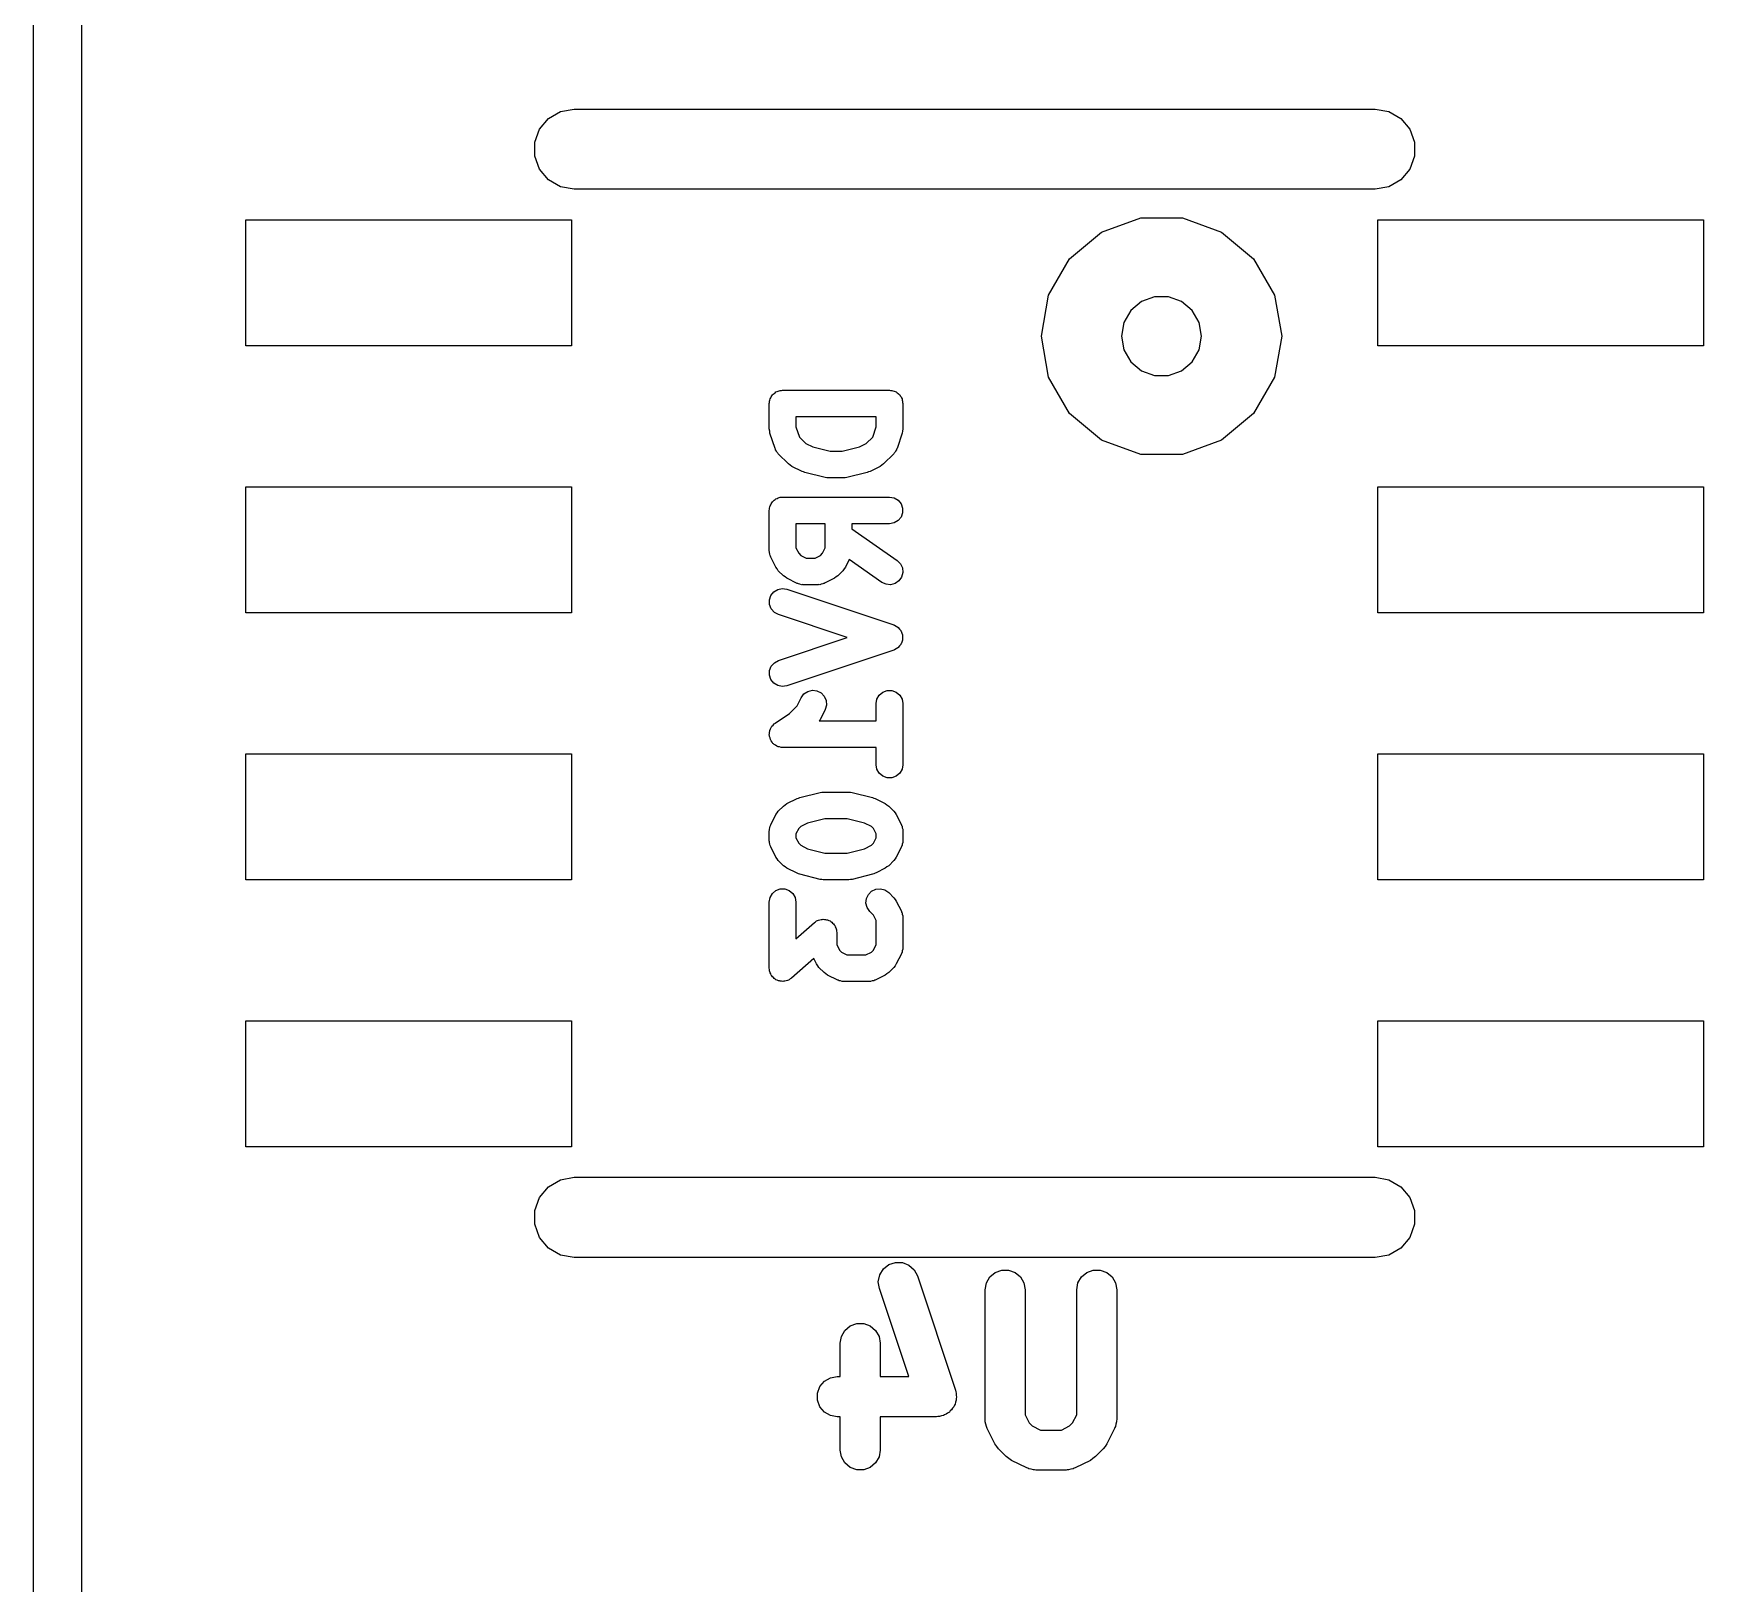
# Model space of a CAD drawing. Extents: x 25.3 to 49.5, y -85 to -25.3.
# Drawn here: x 25.29 to 33.23, y -55.59 to -48.22 of the extents above; entities that cross this region are included whole.
import ezdxf

# ---------------------------------------------------------------- set-up
doc = ezdxf.new("R2010")
doc.units = 0
doc.header["$MEASUREMENT"] = 0
doc.layers.add('BLACK', color=7, linetype='CONTINUOUS')

msp = doc.modelspace()

# ---------------------------------------------------------------- linework, layer by layer
at = {"layer": 'Black'}
for p, q in [((25.2857, -84.836), (25.2857, -25.4)), ((25.5143, -25.5143), (25.5143, -84.7217)), ((27.735, -48.6221), (27.7923, -48.589)), ((27.7923, -48.589), (27.8575, -48.5775)), ((27.8575, -48.5775), (31.6675, -48.5775)), ((31.6675, -48.5775), (31.7327, -48.589)), ((31.7327, -48.589), (31.79, -48.6221)), ((27.6699, -48.7349), (27.6925, -48.6728)), ((27.6925, -48.6728), (27.735, -48.6221)), ((31.79, -48.6221), (31.8325, -48.6728)), ((31.8325, -48.6728), (31.8551, -48.7349)), ((27.6699, -48.8011), (27.6699, -48.7349)), ((31.8551, -48.7349), (31.8551, -48.8011)), ((27.6925, -48.8633), (27.6699, -48.8011)), ((31.8551, -48.8011), (31.8325, -48.8633)), ((27.735, -48.9139), (27.6925, -48.8633)), ((27.7923, -48.947), (27.735, -48.9139)), ((31.79, -48.9139), (31.7327, -48.947)), ((31.8325, -48.8633), (31.79, -48.9139)), ((27.8575, -48.9585), (27.7923, -48.947)), ((31.6675, -48.9585), (27.8575, -48.9585)), ((31.7327, -48.947), (31.6675, -48.9585)), ((26.2954, -49.7027), (26.2954, -49.1033)), ((26.2954, -49.1033), (27.8448, -49.1033)), ((27.8448, -49.1033), (27.8448, -49.7027)), ((30.2137, -49.2896), (30.3657, -49.1621)), ((30.3657, -49.1621), (30.5523, -49.0942)), ((30.5523, -49.0942), (30.7507, -49.0942)), ((30.7507, -49.0942), (30.9372, -49.1621)), ((30.9372, -49.1621), (31.0893, -49.2896)), ((31.6802, -49.7027), (31.6802, -49.1033)), ((31.6802, -49.1033), (33.2296, -49.1033)), ((33.2296, -49.1033), (33.2296, -49.7027)), ((30.1145, -49.4615), (30.2137, -49.2896)), ((31.0893, -49.2896), (31.1885, -49.4615)), ((30.08, -49.657), (30.1145, -49.4615)), ((30.6184, -49.4694), (30.5562, -49.492)), ((30.6846, -49.4694), (30.6184, -49.4694)), ((30.7467, -49.492), (30.6846, -49.4694)), ((31.1885, -49.4615), (31.223, -49.657)), ((30.5056, -49.5345), (30.4725, -49.5918)), ((30.5562, -49.492), (30.5056, -49.5345)), ((30.7974, -49.5345), (30.7467, -49.492)), ((30.8305, -49.5918), (30.7974, -49.5345)), ((30.4725, -49.5918), (30.461, -49.657)), ((30.842, -49.657), (30.8305, -49.5918)), ((27.8448, -49.7027), (26.2954, -49.7027)), ((30.1145, -49.8525), (30.08, -49.657)), ((30.461, -49.657), (30.4725, -49.7222)), ((30.4725, -49.7222), (30.5056, -49.7795)), ((30.7974, -49.7795), (30.8305, -49.7222)), ((30.8305, -49.7222), (30.842, -49.657)), ((31.223, -49.657), (31.1885, -49.8525)), ((33.2296, -49.7027), (31.6802, -49.7027)), ((30.5056, -49.7795), (30.5562, -49.822)), ((30.7467, -49.822), (30.7974, -49.7795)), ((30.2137, -50.0244), (30.1145, -49.8525)), ((30.5562, -49.822), (30.6184, -49.8446)), ((30.6184, -49.8446), (30.6846, -49.8446)), ((30.6846, -49.8446), (30.7467, -49.822)), ((31.1885, -49.8525), (31.0893, -50.0244)), ((28.7868, -49.9665), (28.7887, -49.9613)), ((28.7868, -49.972), (28.7868, -49.9665)), ((28.7887, -49.9613), (28.7896, -49.9558)), ((28.7896, -49.9558), (28.7924, -49.951)), ((28.7924, -49.951), (28.7943, -49.9458)), ((28.7943, -49.9458), (28.7979, -49.9415)), ((28.7979, -49.9415), (28.8007, -49.9367)), ((28.8007, -49.9367), (28.8049, -49.9331)), ((28.8049, -49.9331), (28.8085, -49.9289)), ((28.8085, -49.9289), (28.8133, -49.9261)), ((28.8133, -49.9261), (28.8176, -49.9225)), ((28.8176, -49.9225), (28.8228, -49.9206)), ((28.8228, -49.9206), (28.8276, -49.9179)), ((28.8276, -49.9179), (28.8331, -49.9169)), ((28.8331, -49.9169), (28.8383, -49.915)), ((28.8383, -49.915), (28.8438, -49.915)), ((28.8438, -49.915), (28.8493, -49.914)), ((28.8493, -49.914), (29.3573, -49.914)), ((29.3573, -49.914), (29.3628, -49.915)), ((29.3628, -49.915), (29.3683, -49.915)), ((29.3683, -49.915), (29.3736, -49.9169)), ((29.3736, -49.9169), (29.379, -49.9179)), ((29.379, -49.9179), (29.3838, -49.9206)), ((29.3838, -49.9206), (29.3891, -49.9225)), ((29.3891, -49.9225), (29.3933, -49.9261)), ((29.3933, -49.9261), (29.3981, -49.9289)), ((29.3981, -49.9289), (29.4017, -49.9331)), ((29.4017, -49.9331), (29.406, -49.9367)), ((29.406, -49.9367), (29.4087, -49.9415)), ((29.4087, -49.9415), (29.4123, -49.9458)), ((29.4123, -49.9458), (29.4142, -49.951)), ((29.4142, -49.951), (29.417, -49.9558)), ((29.417, -49.9558), (29.4179, -49.9613)), ((29.4179, -49.9613), (29.4198, -49.9665)), ((29.4198, -49.9665), (29.4198, -49.972)), ((28.7858, -49.9775), (28.7868, -49.972)), ((28.7858, -50.0985), (28.7858, -49.9775)), ((28.9128, -50.041), (28.9128, -50.0882)), ((29.2938, -50.041), (28.9128, -50.041)), ((29.2938, -50.0882), (29.2938, -50.041)), ((29.4198, -49.972), (29.4208, -49.9775)), ((29.4208, -49.9775), (29.4208, -50.0985)), ((30.3657, -50.1519), (30.2137, -50.0244)), ((31.0893, -50.0244), (30.9372, -50.1519)), ((28.7876, -50.1085), (28.7858, -50.0985)), ((28.7891, -50.1186), (28.7876, -50.1085)), ((28.8133, -50.1911), (28.7891, -50.1186)), ((28.9128, -50.0882), (28.929, -50.1367)), ((29.2776, -50.1367), (29.2938, -50.0882)), ((29.4176, -50.1186), (29.3934, -50.1911)), ((29.419, -50.1085), (29.4176, -50.1186)), ((29.4208, -50.0985), (29.419, -50.1085)), ((28.815, -50.1943), (28.8133, -50.1911)), ((28.8159, -50.1979), (28.815, -50.1943)), ((28.8202, -50.204), (28.8159, -50.1979)), ((28.8238, -50.2105), (28.8202, -50.204)), ((28.929, -50.1367), (28.9595, -50.1672)), ((28.9595, -50.1672), (28.9924, -50.1837)), ((28.9924, -50.1837), (29.0748, -50.2043)), ((29.0748, -50.2043), (29.1318, -50.2043)), ((29.1318, -50.2043), (29.2142, -50.1837)), ((29.2142, -50.1837), (29.2471, -50.1672)), ((29.2471, -50.1672), (29.2776, -50.1367)), ((29.3864, -50.204), (29.3829, -50.2105)), ((29.3907, -50.1979), (29.3864, -50.204)), ((29.3916, -50.1943), (29.3907, -50.1979)), ((29.3934, -50.1911), (29.3916, -50.1943)), ((30.5523, -50.2198), (30.3657, -50.1519)), ((30.842, -50.1866), (30.7507, -50.2198)), ((30.9372, -50.1519), (30.842, -50.1866)), ((28.8265, -50.2129), (28.8238, -50.2105)), ((28.8286, -50.2159), (28.8265, -50.2129)), ((28.877, -50.2643), (28.8286, -50.2159)), ((28.8853, -50.2701), (28.877, -50.2643)), ((28.8935, -50.2762), (28.8853, -50.2701)), ((28.9419, -50.3004), (28.8935, -50.2762)), ((29.3131, -50.2762), (29.2938, -50.2859)), ((29.3213, -50.2702), (29.3131, -50.2762)), ((29.3296, -50.2643), (29.3213, -50.2702)), ((29.378, -50.2159), (29.3296, -50.2643)), ((29.3801, -50.2129), (29.378, -50.2159)), ((29.3829, -50.2105), (29.3801, -50.2129)), ((30.7507, -50.2198), (30.5523, -50.2198)), ((28.9485, -50.3024), (28.9419, -50.3004)), ((28.9549, -50.3052), (28.9485, -50.3024)), ((29.0516, -50.3294), (28.9549, -50.3052)), ((29.0594, -50.33), (29.0516, -50.3294)), ((29.067, -50.3313), (29.0594, -50.33)), ((29.1396, -50.3313), (29.067, -50.3313)), ((29.1472, -50.33), (29.1396, -50.3313)), ((29.155, -50.3294), (29.1472, -50.33)), ((29.2518, -50.3052), (29.155, -50.3294)), ((29.2581, -50.3024), (29.2518, -50.3052)), ((29.2648, -50.3004), (29.2581, -50.3024)), ((29.2938, -50.2859), (29.2648, -50.3004)), ((26.2954, -50.9727), (26.2954, -50.3733)), ((26.2954, -50.3733), (27.8448, -50.3733)), ((27.8448, -50.3733), (27.8448, -50.9727)), ((28.8007, -50.4447), (28.8049, -50.4411)), ((28.8049, -50.4411), (28.8085, -50.4369)), ((28.8085, -50.4369), (28.8133, -50.4341)), ((28.8133, -50.4341), (28.8176, -50.4305)), ((28.8176, -50.4305), (28.8228, -50.4286)), ((28.8228, -50.4286), (28.8276, -50.4259)), ((28.8276, -50.4259), (28.8331, -50.4249)), ((28.8331, -50.4249), (28.8383, -50.423)), ((28.8383, -50.423), (28.8438, -50.423)), ((28.8438, -50.423), (28.8493, -50.422)), ((28.8493, -50.422), (29.3573, -50.422)), ((29.3573, -50.422), (29.379, -50.4259)), ((29.379, -50.4259), (29.3981, -50.4369)), ((29.3981, -50.4369), (29.4123, -50.4538)), ((31.6802, -50.9727), (31.6802, -50.3733)), ((31.6802, -50.3733), (33.2296, -50.3733)), ((33.2296, -50.3733), (33.2296, -50.9727)), ((28.7858, -50.4855), (28.7868, -50.48)), ((28.7858, -50.679), (28.7858, -50.4855)), ((28.7868, -50.4745), (28.7887, -50.4693)), ((28.7868, -50.48), (28.7868, -50.4745)), ((28.7887, -50.4693), (28.7896, -50.4638)), ((28.7896, -50.4638), (28.7924, -50.459)), ((28.7924, -50.459), (28.7943, -50.4538)), ((28.7943, -50.4538), (28.7979, -50.4495)), ((28.7979, -50.4495), (28.8007, -50.4447)), ((29.4123, -50.5173), (29.3981, -50.5342)), ((29.4123, -50.4538), (29.4198, -50.4745)), ((29.4198, -50.4965), (29.4123, -50.5173)), ((29.4198, -50.4745), (29.4198, -50.4965)), ((28.9128, -50.549), (28.9128, -50.6641)), ((29.0519, -50.549), (28.9128, -50.549)), ((29.0519, -50.6641), (29.0519, -50.549)), ((29.3573, -50.549), (29.1789, -50.549)), ((29.1789, -50.549), (29.1789, -50.5734)), ((29.1789, -50.5734), (29.3937, -50.7238)), ((29.379, -50.5452), (29.3573, -50.549)), ((29.3981, -50.5342), (29.379, -50.5452)), ((28.7864, -50.6827), (28.7858, -50.679)), ((28.9128, -50.6641), (28.9257, -50.6898)), ((29.039, -50.6898), (29.0519, -50.6641)), ((28.7862, -50.6863), (28.7864, -50.6827)), ((28.7883, -50.6934), (28.7862, -50.6863)), ((28.7896, -50.7008), (28.7883, -50.6934)), ((28.7915, -50.7039), (28.7896, -50.7008)), ((28.7925, -50.7074), (28.7915, -50.7039)), ((28.8167, -50.7558), (28.7925, -50.7074)), ((28.8228, -50.764), (28.8167, -50.7558)), ((28.9257, -50.6898), (28.9353, -50.6994)), ((28.9353, -50.6994), (28.9611, -50.7123)), ((28.9611, -50.7123), (29.0037, -50.7123)), ((29.0037, -50.7123), (29.0294, -50.6994)), ((29.0294, -50.6994), (29.039, -50.6898)), ((29.148, -50.7558), (29.1419, -50.764)), ((29.1662, -50.7195), (29.148, -50.7558)), ((29.3209, -50.8278), (29.1662, -50.7195)), ((29.3937, -50.7238), (29.4093, -50.7394)), ((29.4093, -50.7394), (29.4186, -50.7594)), ((29.4186, -50.7594), (29.4206, -50.7813)), ((28.8286, -50.7723), (28.8228, -50.764)), ((28.8528, -50.7965), (28.8286, -50.7723)), ((28.8611, -50.8024), (28.8528, -50.7965)), ((28.8693, -50.8084), (28.8611, -50.8024)), ((28.9177, -50.8326), (28.8693, -50.8084)), ((28.9212, -50.8336), (28.9177, -50.8326)), ((28.9244, -50.8355), (28.9212, -50.8336)), ((28.9317, -50.8368), (28.9244, -50.8355)), ((28.9388, -50.8389), (28.9317, -50.8368)), ((28.9425, -50.8387), (28.9388, -50.8389)), ((28.9461, -50.8393), (28.9425, -50.8387)), ((29.0186, -50.8393), (28.9461, -50.8393)), ((29.0222, -50.8387), (29.0186, -50.8393)), ((29.0259, -50.8389), (29.0222, -50.8387)), ((29.033, -50.8368), (29.0259, -50.8389)), ((29.0404, -50.8355), (29.033, -50.8368)), ((29.0435, -50.8336), (29.0404, -50.8355)), ((29.047, -50.8326), (29.0435, -50.8336)), ((29.0519, -50.8302), (29.047, -50.8326)), ((29.0954, -50.8084), (29.0519, -50.8302)), ((29.1036, -50.8023), (29.0954, -50.8084)), ((29.1119, -50.7965), (29.1036, -50.8023)), ((29.1361, -50.7723), (29.1119, -50.7965)), ((29.1419, -50.764), (29.1361, -50.7723)), ((29.3409, -50.8371), (29.3209, -50.8278)), ((29.3629, -50.8391), (29.3409, -50.8371)), ((29.3842, -50.8334), (29.3629, -50.8391)), ((29.4022, -50.8207), (29.3842, -50.8334)), ((29.4149, -50.8026), (29.4022, -50.8207)), ((29.4206, -50.7813), (29.4149, -50.8026)), ((28.7865, -50.9116), (28.7935, -50.8907)), ((28.7871, -50.9337), (28.7865, -50.9116)), ((28.7935, -50.8907), (28.8072, -50.8734)), ((28.8072, -50.8734), (28.826, -50.8619)), ((28.826, -50.8619), (28.8476, -50.8575)), ((28.8476, -50.8575), (28.8694, -50.8607)), ((28.8694, -50.8607), (29.3774, -51.03)), ((27.8448, -50.9727), (26.2954, -50.9727)), ((28.7952, -50.9542), (28.7871, -50.9337)), ((28.8098, -50.9707), (28.7952, -50.9542)), ((28.8292, -50.9812), (28.8098, -50.9707)), ((29.1565, -51.0903), (28.8292, -50.9812)), ((33.2296, -50.9727), (31.6802, -50.9727)), ((29.3774, -51.03), (29.3789, -51.0309)), ((29.3789, -51.0309), (29.3806, -51.0312)), ((29.3806, -51.0312), (29.3886, -51.0361)), ((29.3886, -51.0361), (29.3968, -51.0405)), ((29.3968, -51.0405), (29.3979, -51.0419)), ((29.3979, -51.0419), (29.3994, -51.0428)), ((29.3994, -51.0428), (29.4052, -51.0501)), ((29.4052, -51.0501), (29.4114, -51.057)), ((29.4114, -51.057), (29.4121, -51.0587)), ((29.4121, -51.0587), (29.4131, -51.06)), ((29.4131, -51.06), (29.4161, -51.0689)), ((29.4161, -51.0689), (29.4195, -51.0776)), ((29.4195, -51.0776), (29.4196, -51.0793)), ((28.8292, -51.1994), (29.1565, -51.0903)), ((29.3774, -51.1505), (28.8694, -51.3199)), ((29.3789, -51.1497), (29.3774, -51.1505)), ((29.3806, -51.1493), (29.3789, -51.1497)), ((29.3886, -51.1445), (29.3806, -51.1493)), ((29.3968, -51.14), (29.3886, -51.1445)), ((29.3979, -51.1387), (29.3968, -51.14)), ((29.3994, -51.1378), (29.3979, -51.1387)), ((29.4052, -51.1305), (29.3994, -51.1378)), ((29.4114, -51.1235), (29.4052, -51.1305)), ((29.4121, -51.1219), (29.4114, -51.1235)), ((29.4131, -51.1205), (29.4121, -51.1219)), ((29.4161, -51.1117), (29.4131, -51.1205)), ((29.4195, -51.103), (29.4161, -51.1117)), ((29.4196, -51.1013), (29.4195, -51.103)), ((29.4196, -51.0793), (29.4201, -51.081)), ((29.4201, -51.0996), (29.4196, -51.1013)), ((29.4201, -51.081), (29.4199, -51.0903)), ((29.4199, -51.0903), (29.4201, -51.0996)), ((28.7871, -51.2469), (28.7952, -51.2264)), ((28.7952, -51.2264), (28.8098, -51.2099)), ((28.8098, -51.2099), (28.8292, -51.1994)), ((28.7865, -51.2689), (28.7871, -51.2469)), ((28.7935, -51.2899), (28.7865, -51.2689)), ((28.8072, -51.3071), (28.7935, -51.2899)), ((28.826, -51.3187), (28.8072, -51.3071)), ((28.8476, -51.3231), (28.826, -51.3187)), ((28.8694, -51.3199), (28.8476, -51.3231)), ((28.9181, -51.4155), (28.9377, -51.3764)), ((28.9377, -51.3764), (28.9508, -51.3587)), ((28.9508, -51.3587), (28.9692, -51.3465)), ((28.9692, -51.3465), (28.9906, -51.3414)), ((28.9906, -51.3414), (29.0126, -51.3439)), ((29.0126, -51.3439), (29.0323, -51.3538)), ((29.0323, -51.3538), (29.0474, -51.3698)), ((29.0474, -51.3698), (29.0562, -51.39)), ((29.0562, -51.39), (29.0575, -51.412)), ((29.2938, -51.4048), (29.2976, -51.383)), ((29.2976, -51.383), (29.3087, -51.3639)), ((29.3087, -51.3639), (29.3256, -51.3498)), ((29.3256, -51.3498), (29.3463, -51.3422)), ((29.3463, -51.3422), (29.3683, -51.3422)), ((29.3683, -51.3422), (29.3891, -51.3498)), ((29.3891, -51.3498), (29.406, -51.3639)), ((29.406, -51.3639), (29.417, -51.383)), ((29.417, -51.383), (29.4208, -51.4048)), ((28.8141, -51.4971), (28.8814, -51.4522)), ((28.8814, -51.4522), (28.9181, -51.4155)), ((29.0512, -51.4332), (29.0271, -51.4815)), ((29.0575, -51.412), (29.0512, -51.4332)), ((29.2938, -51.4864), (29.2938, -51.4048)), ((29.4208, -51.4048), (29.4208, -51.695)), ((28.7859, -51.554), (28.7868, -51.5465)), ((28.7868, -51.5574), (28.7859, -51.554)), ((28.7868, -51.5389), (28.788, -51.5356)), ((28.7868, -51.5465), (28.7868, -51.5389)), ((28.788, -51.5356), (28.7884, -51.5321)), ((28.7884, -51.5321), (28.7917, -51.5253)), ((28.7917, -51.5253), (28.7943, -51.5182)), ((28.7943, -51.5182), (28.7966, -51.5155)), ((28.7966, -51.5155), (28.7981, -51.5123)), ((28.7981, -51.5123), (28.8036, -51.5071)), ((28.8036, -51.5071), (28.8085, -51.5013)), ((28.8085, -51.5013), (28.8115, -51.4995)), ((28.8115, -51.4995), (28.8141, -51.4971)), ((29.0271, -51.4815), (29.0235, -51.4864)), ((29.0235, -51.4864), (29.2938, -51.4864)), ((28.7868, -51.5609), (28.7868, -51.5574)), ((28.7894, -51.5681), (28.7868, -51.5609)), ((28.7912, -51.5754), (28.7894, -51.5681)), ((28.7931, -51.5783), (28.7912, -51.5754)), ((28.7943, -51.5817), (28.7931, -51.5783)), ((28.7992, -51.5875), (28.7943, -51.5817)), ((28.8034, -51.5938), (28.7992, -51.5875)), ((28.8062, -51.5958), (28.8034, -51.5938)), ((28.8085, -51.5985), (28.8062, -51.5958)), ((28.8151, -51.6023), (28.8085, -51.5985)), ((28.8212, -51.6068), (28.8151, -51.6023)), ((28.8245, -51.6078), (28.8212, -51.6068)), ((28.8276, -51.6096), (28.8245, -51.6078)), ((28.8351, -51.6109), (28.8276, -51.6096)), ((28.8423, -51.613), (28.8351, -51.6109)), ((28.8458, -51.6128), (28.8423, -51.613)), ((28.8493, -51.6134), (28.8458, -51.6128)), ((29.2938, -51.6134), (28.8493, -51.6134)), ((29.2938, -51.695), (29.2938, -51.6134)), ((26.2954, -52.2427), (26.2954, -51.6433)), ((26.2954, -51.6433), (27.8448, -51.6433)), ((27.8448, -51.6433), (27.8448, -52.2427)), ((29.2976, -51.7168), (29.2938, -51.695)), ((29.4208, -51.695), (29.417, -51.7168)), ((31.6802, -52.2427), (31.6802, -51.6433)), ((31.6802, -51.6433), (33.2296, -51.6433)), ((33.2296, -51.6433), (33.2296, -52.2427)), ((29.3087, -51.7359), (29.2976, -51.7168)), ((29.3256, -51.75), (29.3087, -51.7359)), ((29.3463, -51.7576), (29.3256, -51.75)), ((29.3683, -51.7576), (29.3463, -51.7576)), ((29.3891, -51.75), (29.3683, -51.7576)), ((29.406, -51.7359), (29.3891, -51.75)), ((29.417, -51.7168), (29.406, -51.7359)), ((28.8693, -51.8802), (28.9177, -51.856)), ((28.9177, -51.856), (28.9243, -51.854)), ((28.9243, -51.854), (28.9307, -51.8512)), ((28.9307, -51.8512), (29.0274, -51.827)), ((29.0274, -51.827), (29.0352, -51.8264)), ((29.0352, -51.8264), (29.0428, -51.8251)), ((29.0428, -51.8251), (29.1638, -51.8251)), ((29.1638, -51.8251), (29.1714, -51.8264)), ((29.1714, -51.8264), (29.1792, -51.827)), ((29.1792, -51.827), (29.2759, -51.8512)), ((29.2759, -51.8512), (29.2823, -51.854)), ((29.2823, -51.854), (29.2889, -51.856)), ((29.2889, -51.856), (29.3373, -51.8802)), ((28.7925, -51.9811), (28.8167, -51.9327)), ((28.8167, -51.9327), (28.8228, -51.9246)), ((28.8228, -51.9246), (28.8286, -51.9162)), ((28.8286, -51.9162), (28.8528, -51.8921)), ((28.8528, -51.8921), (28.8611, -51.8862)), ((28.8611, -51.8862), (28.8693, -51.8802)), ((29.0506, -51.9521), (28.9682, -51.9727)), ((29.156, -51.9521), (29.0506, -51.9521)), ((29.2384, -51.9727), (29.156, -51.9521)), ((29.3373, -51.8802), (29.3455, -51.8862)), ((29.3455, -51.8862), (29.3538, -51.8921)), ((29.3538, -51.8921), (29.378, -51.9162)), ((29.378, -51.9162), (29.3838, -51.9246)), ((29.3838, -51.9246), (29.3899, -51.9327)), ((29.3899, -51.9327), (29.4141, -51.9811)), ((28.7858, -52.0095), (28.7864, -52.0059)), ((28.7858, -52.0579), (28.7858, -52.0095)), ((28.7862, -52.0023), (28.7883, -51.9951)), ((28.7864, -52.0059), (28.7862, -52.0023)), ((28.7883, -51.9951), (28.7896, -51.9878)), ((28.7896, -51.9878), (28.7915, -51.9846)), ((28.7915, -51.9846), (28.7925, -51.9811)), ((28.9257, -51.9988), (28.9128, -52.0245)), ((28.9128, -52.0245), (28.9128, -52.0429)), ((28.9353, -51.9891), (28.9257, -51.9988)), ((28.9682, -51.9727), (28.9353, -51.9891)), ((29.2713, -51.9891), (29.2384, -51.9727)), ((29.2809, -51.9988), (29.2713, -51.9891)), ((29.2938, -52.0245), (29.2809, -51.9988)), ((29.2938, -52.0429), (29.2938, -52.0245)), ((29.4141, -51.9811), (29.4151, -51.9846)), ((29.4151, -51.9846), (29.417, -51.9878)), ((29.417, -51.9878), (29.4183, -51.9951)), ((29.4183, -51.9951), (29.4204, -52.0023)), ((29.4204, -52.0023), (29.4202, -52.0059)), ((29.4202, -52.0059), (29.4208, -52.0095)), ((29.4208, -52.0095), (29.4208, -52.0579)), ((28.7864, -52.0615), (28.7858, -52.0579)), ((28.7862, -52.0652), (28.7864, -52.0615)), ((28.7883, -52.0723), (28.7862, -52.0652)), ((28.7896, -52.0796), (28.7883, -52.0723)), ((28.7915, -52.0828), (28.7896, -52.0796)), ((28.7925, -52.0863), (28.7915, -52.0828)), ((28.8167, -52.1347), (28.7925, -52.0863)), ((28.9128, -52.0429), (28.9257, -52.0687)), ((28.9257, -52.0687), (28.9353, -52.0783)), ((28.9353, -52.0783), (28.9682, -52.0948)), ((28.9682, -52.0948), (29.0506, -52.1154)), ((29.156, -52.1154), (29.2384, -52.0948)), ((29.2384, -52.0948), (29.2713, -52.0783)), ((29.2713, -52.0783), (29.2809, -52.0687)), ((29.2809, -52.0687), (29.2938, -52.0429)), ((29.4141, -52.0863), (29.3899, -52.1347)), ((29.4151, -52.0828), (29.4141, -52.0863)), ((29.417, -52.0796), (29.4151, -52.0828)), ((29.4183, -52.0723), (29.417, -52.0796)), ((29.4204, -52.0652), (29.4183, -52.0723)), ((29.4208, -52.0579), (29.4202, -52.0615)), ((29.4202, -52.0615), (29.4204, -52.0652)), ((28.8228, -52.1429), (28.8167, -52.1347)), ((28.8286, -52.1512), (28.8228, -52.1429)), ((28.8528, -52.1754), (28.8286, -52.1512)), ((28.8611, -52.1812), (28.8528, -52.1754)), ((28.8693, -52.1873), (28.8611, -52.1812)), ((28.9177, -52.2115), (28.8693, -52.1873)), ((29.0506, -52.1154), (29.156, -52.1154)), ((29.3373, -52.1873), (29.2938, -52.209)), ((29.3455, -52.1812), (29.3373, -52.1873)), ((29.3538, -52.1754), (29.3455, -52.1812)), ((29.378, -52.1512), (29.3538, -52.1754)), ((29.3839, -52.1429), (29.378, -52.1512)), ((29.3899, -52.1347), (29.3839, -52.1429)), ((27.8448, -52.2427), (26.2954, -52.2427)), ((28.9243, -52.2134), (28.9177, -52.2115)), ((28.9307, -52.2163), (28.9243, -52.2134)), ((29.0274, -52.2405), (28.9307, -52.2163)), ((29.0352, -52.241), (29.0274, -52.2405)), ((29.0428, -52.2424), (29.0352, -52.241)), ((29.1638, -52.2424), (29.0428, -52.2424)), ((29.1714, -52.241), (29.1638, -52.2424)), ((29.1792, -52.2405), (29.1714, -52.241)), ((29.2759, -52.2163), (29.1792, -52.2405)), ((29.2823, -52.2134), (29.2759, -52.2163)), ((29.2889, -52.2115), (29.2823, -52.2134)), ((29.2938, -52.209), (29.2889, -52.2115)), ((33.2296, -52.2427), (31.6802, -52.2427)), ((28.7858, -52.3482), (28.7896, -52.3265)), ((28.7858, -52.6627), (28.7858, -52.3482)), ((28.7896, -52.3265), (28.8007, -52.3074)), ((28.8007, -52.3074), (28.8176, -52.2932)), ((28.8176, -52.2932), (28.8383, -52.2857)), ((28.8383, -52.2857), (28.8603, -52.2857)), ((28.8603, -52.2857), (28.8811, -52.2932)), ((28.8811, -52.2932), (28.898, -52.3074)), ((28.898, -52.3074), (28.909, -52.3265)), ((28.909, -52.3265), (28.9128, -52.3482)), ((28.9128, -52.3482), (28.9128, -52.5227)), ((29.2457, -52.3537), (29.2476, -52.3318)), ((29.2476, -52.3318), (29.2569, -52.3118)), ((29.2569, -52.3118), (29.2725, -52.2962)), ((29.2725, -52.2962), (29.2925, -52.2869)), ((29.2925, -52.2869), (29.3145, -52.2849)), ((29.3145, -52.2849), (29.3358, -52.2906)), ((29.3358, -52.2906), (29.3538, -52.3033)), ((29.3538, -52.3033), (29.378, -52.3275)), ((29.378, -52.3275), (29.3839, -52.3358)), ((29.3839, -52.3358), (29.3899, -52.344)), ((29.3899, -52.344), (29.4141, -52.3924)), ((29.2514, -52.375), (29.2457, -52.3537)), ((29.264, -52.3931), (29.2514, -52.375)), ((29.2809, -52.41), (29.264, -52.3931)), ((29.2938, -52.4358), (29.2809, -52.41)), ((29.4141, -52.3924), (29.4151, -52.3959)), ((29.4151, -52.3959), (29.417, -52.399)), ((29.417, -52.399), (29.4183, -52.4064)), ((29.4183, -52.4064), (29.4204, -52.4135)), ((29.4204, -52.4135), (29.4202, -52.4172)), ((29.4202, -52.4172), (29.4208, -52.4208)), ((29.4208, -52.4208), (29.4208, -52.5659)), ((28.9128, -52.5227), (29.001, -52.4455)), ((29.001, -52.4455), (29.0063, -52.4423)), ((29.0063, -52.4423), (29.0111, -52.4383)), ((29.0111, -52.4383), (29.0157, -52.4367)), ((29.0157, -52.4367), (29.0199, -52.4341)), ((29.0199, -52.4341), (29.026, -52.4329)), ((29.026, -52.4329), (29.0318, -52.4308)), ((29.0318, -52.4308), (29.0367, -52.4308)), ((29.0367, -52.4308), (29.0415, -52.4298)), ((29.0415, -52.4298), (29.0477, -52.4308)), ((29.0477, -52.4308), (29.0539, -52.4308)), ((29.0539, -52.4308), (29.0585, -52.4325)), ((29.0585, -52.4325), (29.0633, -52.4332)), ((29.0633, -52.4332), (29.0687, -52.4362)), ((29.0687, -52.4362), (29.0746, -52.4383)), ((29.0746, -52.4383), (29.0783, -52.4415)), ((29.0783, -52.4415), (29.0826, -52.4439)), ((29.0826, -52.4439), (29.0867, -52.4485)), ((29.0867, -52.4485), (29.0915, -52.4525)), ((29.0915, -52.4525), (29.0939, -52.4568)), ((29.0939, -52.4568), (29.0972, -52.4605)), ((29.0972, -52.4605), (29.0994, -52.4662)), ((29.0994, -52.4662), (29.1025, -52.4716)), ((29.1025, -52.4716), (29.1034, -52.4764)), ((29.1034, -52.4764), (29.1051, -52.481)), ((29.1051, -52.481), (29.1053, -52.4872)), ((29.1053, -52.4872), (29.1063, -52.4933)), ((29.1063, -52.4933), (29.1063, -52.5509)), ((29.2938, -52.5509), (29.2938, -52.4358)), ((29.1063, -52.5509), (29.1192, -52.5767)), ((29.1192, -52.5767), (29.1288, -52.5863)), ((29.1288, -52.5863), (29.1546, -52.5992)), ((29.2456, -52.5992), (29.2713, -52.5863)), ((29.2713, -52.5863), (29.2809, -52.5767)), ((29.2809, -52.5767), (29.2938, -52.5509)), ((29.417, -52.5876), (29.4151, -52.5908)), ((29.4183, -52.5803), (29.417, -52.5876)), ((29.4204, -52.5732), (29.4183, -52.5803)), ((29.4208, -52.5659), (29.4202, -52.5695)), ((29.4202, -52.5695), (29.4204, -52.5732)), ((28.7869, -52.6688), (28.7858, -52.6627)), ((28.9976, -52.6173), (28.8911, -52.7105)), ((29.0102, -52.6427), (28.9976, -52.6173)), ((29.0163, -52.6509), (29.0102, -52.6427)), ((29.0221, -52.6592), (29.0163, -52.6509)), ((29.0463, -52.6834), (29.0221, -52.6592)), ((29.1546, -52.5992), (29.2456, -52.5992)), ((29.378, -52.6592), (29.3538, -52.6834)), ((29.3838, -52.6509), (29.378, -52.6592)), ((29.3899, -52.6427), (29.3838, -52.6509)), ((29.4141, -52.5943), (29.3899, -52.6427)), ((29.4151, -52.5908), (29.4141, -52.5943)), ((28.787, -52.675), (28.7869, -52.6688)), ((28.7888, -52.6796), (28.787, -52.675)), ((28.7896, -52.6844), (28.7888, -52.6796)), ((28.7927, -52.6898), (28.7896, -52.6844)), ((28.795, -52.6955), (28.7927, -52.6898)), ((28.7982, -52.6992), (28.795, -52.6955)), ((28.8007, -52.7035), (28.7982, -52.6992)), ((28.8054, -52.7075), (28.8007, -52.7035)), ((28.8095, -52.7121), (28.8054, -52.7075)), ((28.8138, -52.7145), (28.8095, -52.7121)), ((28.8176, -52.7177), (28.8138, -52.7145)), ((28.8234, -52.7198), (28.8176, -52.7177)), ((28.8288, -52.7228), (28.8234, -52.7198)), ((28.8337, -52.7235), (28.8288, -52.7228)), ((28.8383, -52.7252), (28.8337, -52.7235)), ((28.8445, -52.7252), (28.8383, -52.7252)), ((28.8506, -52.7262), (28.8445, -52.7252)), ((28.8554, -52.7252), (28.8506, -52.7262)), ((28.8603, -52.7252), (28.8554, -52.7252)), ((28.8662, -52.7231), (28.8603, -52.7252)), ((28.8723, -52.7219), (28.8662, -52.7231)), ((28.8765, -52.7193), (28.8723, -52.7219)), ((28.8811, -52.7177), (28.8765, -52.7193)), ((28.8858, -52.7137), (28.8811, -52.7177)), ((28.8911, -52.7105), (28.8858, -52.7137)), ((29.0546, -52.6892), (29.0463, -52.6834)), ((29.0628, -52.6953), (29.0546, -52.6892)), ((29.1112, -52.7195), (29.0628, -52.6953)), ((29.1147, -52.7205), (29.1112, -52.7195)), ((29.1179, -52.7223), (29.1147, -52.7205)), ((29.1252, -52.7236), (29.1179, -52.7223)), ((29.1323, -52.7258), (29.1252, -52.7236)), ((29.136, -52.7255), (29.1323, -52.7258)), ((29.1396, -52.7262), (29.136, -52.7255)), ((29.2605, -52.7262), (29.1396, -52.7262)), ((29.2642, -52.7255), (29.2605, -52.7262)), ((29.2678, -52.7258), (29.2642, -52.7255)), ((29.2749, -52.7236), (29.2678, -52.7258)), ((29.2823, -52.7223), (29.2749, -52.7236)), ((29.2854, -52.7205), (29.2823, -52.7223)), ((29.2889, -52.7195), (29.2854, -52.7205)), ((29.3373, -52.6953), (29.2889, -52.7195)), ((29.3455, -52.6892), (29.3373, -52.6953)), ((29.3538, -52.6834), (29.3455, -52.6892)), ((26.2954, -53.5127), (26.2954, -52.9133)), ((26.2954, -52.9133), (27.8448, -52.9133)), ((27.8448, -52.9133), (27.8448, -53.5127)), ((31.6802, -53.5127), (31.6802, -52.9133)), ((31.6802, -52.9133), (33.2296, -52.9133)), ((33.2296, -52.9133), (33.2296, -53.5127)), ((27.8448, -53.5127), (26.2954, -53.5127)), ((33.2296, -53.5127), (31.6802, -53.5127)), ((27.735, -53.7021), (27.7923, -53.669)), ((27.7923, -53.669), (27.8575, -53.6575)), ((27.8575, -53.6575), (31.6675, -53.6575)), ((31.6675, -53.6575), (31.7327, -53.669)), ((31.7327, -53.669), (31.79, -53.7021)), ((27.6699, -53.8149), (27.6925, -53.7527)), ((27.6925, -53.7527), (27.735, -53.7021)), ((31.79, -53.7021), (31.8325, -53.7527)), ((31.8325, -53.7527), (31.8551, -53.8149)), ((27.6699, -53.8811), (27.6699, -53.8149)), ((31.8551, -53.8149), (31.8551, -53.8811)), ((27.6925, -53.9432), (27.6699, -53.8811)), ((31.8551, -53.8811), (31.8325, -53.9432)), ((27.735, -53.9939), (27.6925, -53.9432)), ((27.7923, -54.027), (27.735, -53.9939)), ((31.79, -53.9939), (31.7327, -54.027)), ((31.8325, -53.9432), (31.79, -53.9939)), ((27.8575, -54.0385), (27.7923, -54.027)), ((31.6675, -54.0385), (27.8575, -54.0385)), ((29.3111, -54.1214), (29.3284, -54.0932)), ((29.3284, -54.0932), (29.3543, -54.0727)), ((29.3543, -54.0727), (29.3857, -54.0622)), ((29.3857, -54.0622), (29.4187, -54.0631)), ((29.4187, -54.0631), (29.4495, -54.0753)), ((29.4495, -54.0753), (29.4743, -54.0972)), ((29.4743, -54.0972), (29.49, -54.1263)), ((31.7327, -54.027), (31.6675, -54.0385)), ((29.3044, -54.1538), (29.3111, -54.1214)), ((29.3093, -54.1865), (29.3044, -54.1538)), ((29.49, -54.1263), (29.6714, -54.6706)), ((29.8124, -54.1927), (29.8181, -54.1601)), ((29.8181, -54.1601), (29.8347, -54.1315)), ((29.8347, -54.1315), (29.86, -54.1102)), ((29.86, -54.1102), (29.8911, -54.0989)), ((29.8911, -54.0989), (29.9242, -54.0989)), ((29.9242, -54.0989), (29.9553, -54.1102)), ((29.9553, -54.1102), (29.9806, -54.1315)), ((29.9806, -54.1315), (29.9971, -54.1601)), ((29.9971, -54.1601), (30.0029, -54.1927)), ((30.2478, -54.1927), (30.2536, -54.1601)), ((30.2536, -54.1601), (30.2701, -54.1315)), ((30.2701, -54.1315), (30.2954, -54.1102)), ((30.2954, -54.1102), (30.3265, -54.0989)), ((30.3265, -54.0989), (30.3596, -54.0989)), ((30.3596, -54.0989), (30.3907, -54.1102)), ((30.3907, -54.1102), (30.416, -54.1315)), ((30.416, -54.1315), (30.4326, -54.1601)), ((30.4326, -54.1601), (30.4383, -54.1927)), ((29.4489, -54.6055), (29.3093, -54.1865)), ((29.8124, -54.8096), (29.8124, -54.1927)), ((30.0029, -54.1927), (30.0029, -54.7871)), ((30.2478, -54.7871), (30.2478, -54.1927)), ((30.4383, -54.1927), (30.4383, -54.8096)), ((29.123, -54.4467), (29.1287, -54.4141)), ((29.1287, -54.4141), (29.1452, -54.3855)), ((29.1452, -54.3855), (29.1706, -54.3642)), ((29.1706, -54.3642), (29.2017, -54.3529)), ((29.2017, -54.3529), (29.2348, -54.3529)), ((29.2348, -54.3529), (29.2658, -54.3642)), ((29.2658, -54.3642), (29.2912, -54.3855)), ((29.2912, -54.3855), (29.3077, -54.4141)), ((29.3077, -54.4141), (29.3135, -54.4467)), ((29.123, -54.6055), (29.123, -54.4467)), ((29.3135, -54.4467), (29.3135, -54.6055)), ((29.0156, -54.6842), (29.0269, -54.6531)), ((29.0269, -54.6531), (29.0481, -54.6277)), ((29.0481, -54.6277), (29.0768, -54.6112)), ((29.0768, -54.6112), (29.1094, -54.6055)), ((29.1094, -54.6055), (29.123, -54.6055)), ((29.3135, -54.6055), (29.4489, -54.6055)), ((29.0156, -54.7173), (29.0156, -54.6842)), ((29.0269, -54.7483), (29.0156, -54.7173)), ((29.6716, -54.7263), (29.6697, -54.7357)), ((29.6714, -54.6706), (29.6725, -54.6776)), ((29.6749, -54.7173), (29.6716, -54.7263)), ((29.6725, -54.6776), (29.6749, -54.6842)), ((29.6749, -54.6842), (29.6749, -54.6938)), ((29.6749, -54.6938), (29.6763, -54.7033)), ((29.6763, -54.7033), (29.6749, -54.7102)), ((29.6749, -54.7102), (29.6749, -54.7173)), ((29.0481, -54.7737), (29.0269, -54.7483)), ((29.0768, -54.7902), (29.0481, -54.7737)), ((29.1094, -54.796), (29.0768, -54.7902)), ((29.123, -54.796), (29.1094, -54.796)), ((29.123, -54.9547), (29.123, -54.796)), ((29.5811, -54.796), (29.3135, -54.796)), ((29.3135, -54.796), (29.3135, -54.9547)), ((29.588, -54.7947), (29.5811, -54.796)), ((29.595, -54.7949), (29.588, -54.7947)), ((29.6042, -54.7919), (29.595, -54.7949)), ((29.6136, -54.7902), (29.6042, -54.7919)), ((29.6197, -54.7867), (29.6136, -54.7902)), ((29.6264, -54.7845), (29.6197, -54.7867)), ((29.634, -54.7785), (29.6264, -54.7845)), ((29.6423, -54.7737), (29.634, -54.7785)), ((29.6468, -54.7683), (29.6423, -54.7737)), ((29.6523, -54.7639), (29.6468, -54.7683)), ((29.6574, -54.7557), (29.6523, -54.7639)), ((29.6636, -54.7483), (29.6574, -54.7557)), ((29.666, -54.7417), (29.6636, -54.7483)), ((29.6697, -54.7357), (29.666, -54.7417)), ((29.8133, -54.815), (29.8124, -54.8096)), ((30.0029, -54.7871), (30.0222, -54.8257)), ((30.2285, -54.8257), (30.2478, -54.7871)), ((30.4383, -54.8096), (30.4374, -54.815)), ((29.813, -54.8205), (29.8133, -54.815)), ((29.8162, -54.8312), (29.813, -54.8205)), ((29.8181, -54.8421), (29.8162, -54.8312)), ((29.8209, -54.8469), (29.8181, -54.8421)), ((29.8224, -54.8522), (29.8209, -54.8469)), ((29.8587, -54.9247), (29.8224, -54.8522)), ((30.0222, -54.8257), (30.0366, -54.8401)), ((30.0366, -54.8401), (30.0753, -54.8595)), ((30.0753, -54.8595), (30.1754, -54.8595)), ((30.1754, -54.8595), (30.2141, -54.8401)), ((30.2141, -54.8401), (30.2285, -54.8257)), ((30.4283, -54.8522), (30.392, -54.9247)), ((30.4298, -54.8469), (30.4283, -54.8522)), ((30.4326, -54.8421), (30.4298, -54.8469)), ((30.4345, -54.8312), (30.4326, -54.8421)), ((30.4377, -54.8205), (30.4345, -54.8312)), ((30.4374, -54.815), (30.4377, -54.8205)), ((29.1287, -54.9873), (29.123, -54.9547)), ((29.3135, -54.9547), (29.3077, -54.9873)), ((29.8678, -54.937), (29.8587, -54.9247)), ((29.8766, -54.9495), (29.8678, -54.937)), ((29.9129, -54.9858), (29.8766, -54.9495)), ((30.3741, -54.9495), (30.3379, -54.9858)), ((30.3829, -54.937), (30.3741, -54.9495)), ((30.392, -54.9247), (30.3829, -54.937)), ((29.1452, -55.0159), (29.1287, -54.9873)), ((29.1706, -55.0372), (29.1452, -55.0159)), ((29.2017, -55.0485), (29.1706, -55.0372)), ((29.2348, -55.0485), (29.2017, -55.0485)), ((29.2658, -55.0372), (29.2348, -55.0485)), ((29.2912, -55.0159), (29.2658, -55.0372)), ((29.3077, -54.9873), (29.2912, -55.0159)), ((29.9254, -54.9945), (29.9129, -54.9858)), ((29.9376, -55.0036), (29.9254, -54.9945)), ((30.0102, -55.0399), (29.9376, -55.0036)), ((30.0155, -55.0415), (30.0102, -55.0399)), ((30.0202, -55.0442), (30.0155, -55.0415)), ((30.0312, -55.0462), (30.0202, -55.0442)), ((30.0419, -55.0493), (30.0312, -55.0462)), ((30.0474, -55.049), (30.0419, -55.0493)), ((30.0528, -55.05), (30.0474, -55.049)), ((30.1979, -55.05), (30.0528, -55.05)), ((30.2033, -55.049), (30.1979, -55.05)), ((30.2088, -55.0493), (30.2033, -55.049)), ((30.2195, -55.0462), (30.2088, -55.0493)), ((30.2305, -55.0442), (30.2195, -55.0462)), ((30.2353, -55.0415), (30.2305, -55.0442)), ((30.2405, -55.0399), (30.2353, -55.0415)), ((30.3131, -55.0036), (30.2405, -55.0399)), ((30.3253, -54.9945), (30.3131, -55.0036)), ((30.3379, -54.9858), (30.3253, -54.9945))]:
    msp.add_line(p, q, dxfattribs=at)

doc.saveas('drawing.dxf')
